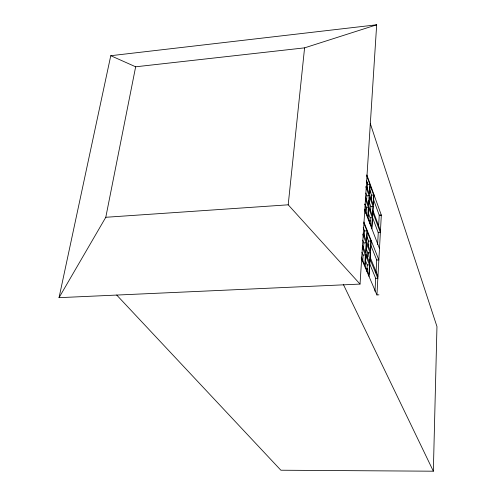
<?xml version="1.0" encoding="UTF-8"?>
<svg xmlns="http://www.w3.org/2000/svg" width="496" height="496" viewBox="0 0 496 496"><rect width="100%" height="100%" fill="white"/><g stroke="black" fill="none" stroke-linecap="round" stroke-linejoin="round"><path stroke-width="0.74" d="M116.703 295.046L280.872 470.22L433.349 471.2L436.964 326.566L370.301 123.535M374.97 291.239L375.701 278.194M376.005 272.825L376.743 259.78M377.611 244.435L378.299 232.159M378.603 226.79L379.229 215.214L381.325 215.078L376.929 294.984L361.231 258.125M367.598 258.342L367.927 252.972L366.24 248.862M368.274 247.2L368.646 241.137L366.699 236.27M366.866 271.455L367.263 264.957L365.279 260.239M369.774 223.795L370.14 217.868L368.23 212.865M370.524 211.569L370.834 206.448L368.671 200.651M371.262 199.497L371.523 195.157L369.787 190.39M367.22 269.911L367.307 268.423M368.013 256.829L368.299 252.148M368.671 246.047L368.764 244.522M370.128 222.14L370.264 219.92M371.479 199.975L371.659 197.024M366.606 243.939L370.221 252.848L368.894 274.958L365.217 266.309L367.35 231.967L370.927 241.006L370.338 250.864L366.73 241.93M372.329 217.732L371.746 227.36L368.206 218.166L368.813 208.432L372.329 217.732L370.14 217.868M373.011 206.299L372.44 215.816L368.931 206.491L369.532 196.875L373.011 206.299L370.834 206.448M373.686 195.009L373.122 204.408L369.65 194.965L370.239 185.461L373.686 195.009L371.523 195.157M369.061 276.508L371.206 240.585M371.907 228.892L373.959 194.661M362.229 247.355L365.391 254.956L364.752 265.211L361.274 257.033M362.731 234.385L366.147 242.804L365.515 252.923L362.365 245.303M363.797 222.977L366.897 230.814L366.271 240.796L363.146 233.058M365.267 199.045L368.367 207.247L367.759 216.994L364.895 209.56M365.763 186.676L369.086 195.678L368.485 205.307L365.397 197.086M366.761 175.832L369.799 184.245L369.204 193.762L366.395 186.13M360.04 284.084L376.669 24.8L110.769 55.707L59.036 297.668L360.04 284.084L288.201 204.811L304.581 47.858L376.669 24.8M362.743 260.933L363.115 255.08L361.95 252.315M363.469 249.432L363.884 242.935L362.737 240.132M364.306 236.319L364.572 230.95L363.221 227.391M365.806 212.641L366.141 207.396L364.839 203.98L366.209 207.39L365.831 213.385M366.544 201.01L366.873 195.827L365.843 193.062M367.276 189.528L367.598 184.407L366.321 180.904M59.036 297.668L105.791 217.285L135.656 66.799L304.581 47.858M367.598 184.407L369.799 184.245M366.873 195.827L369.086 195.678M105.791 217.285L288.201 204.811M366.141 207.396L368.367 207.247M364.572 230.95L366.897 230.814M368.646 241.137L370.927 241.006M363.884 242.935L366.147 242.804M367.927 252.972L370.221 252.848M363.115 255.08L365.391 254.956M367.263 264.957L369.501 264.839L365.856 256.072M376.904 294.922L378.925 294.835M110.769 55.707L135.656 66.799M343.294 284.301L433.349 471.2M365.98 254.039L369.619 262.83M369.88 264.368L375.664 278.324L377.828 278.219L370.084 259.371M370.202 257.374L377.933 276.278M370.71 244.999L376.7 260.016L378.839 259.904L363.866 221.979M364.331 209.25L379.471 248.502M372.322 217L378.243 232.705L380.351 232.574L372.887 212.573M372.998 210.676L380.457 230.721M366.966 181.548L367.753 183.706M370.363 190.879L370.89 192.318M373.24 198.778L379.254 215.283L381.343 215.146L366.823 174.89"/></g></svg>
